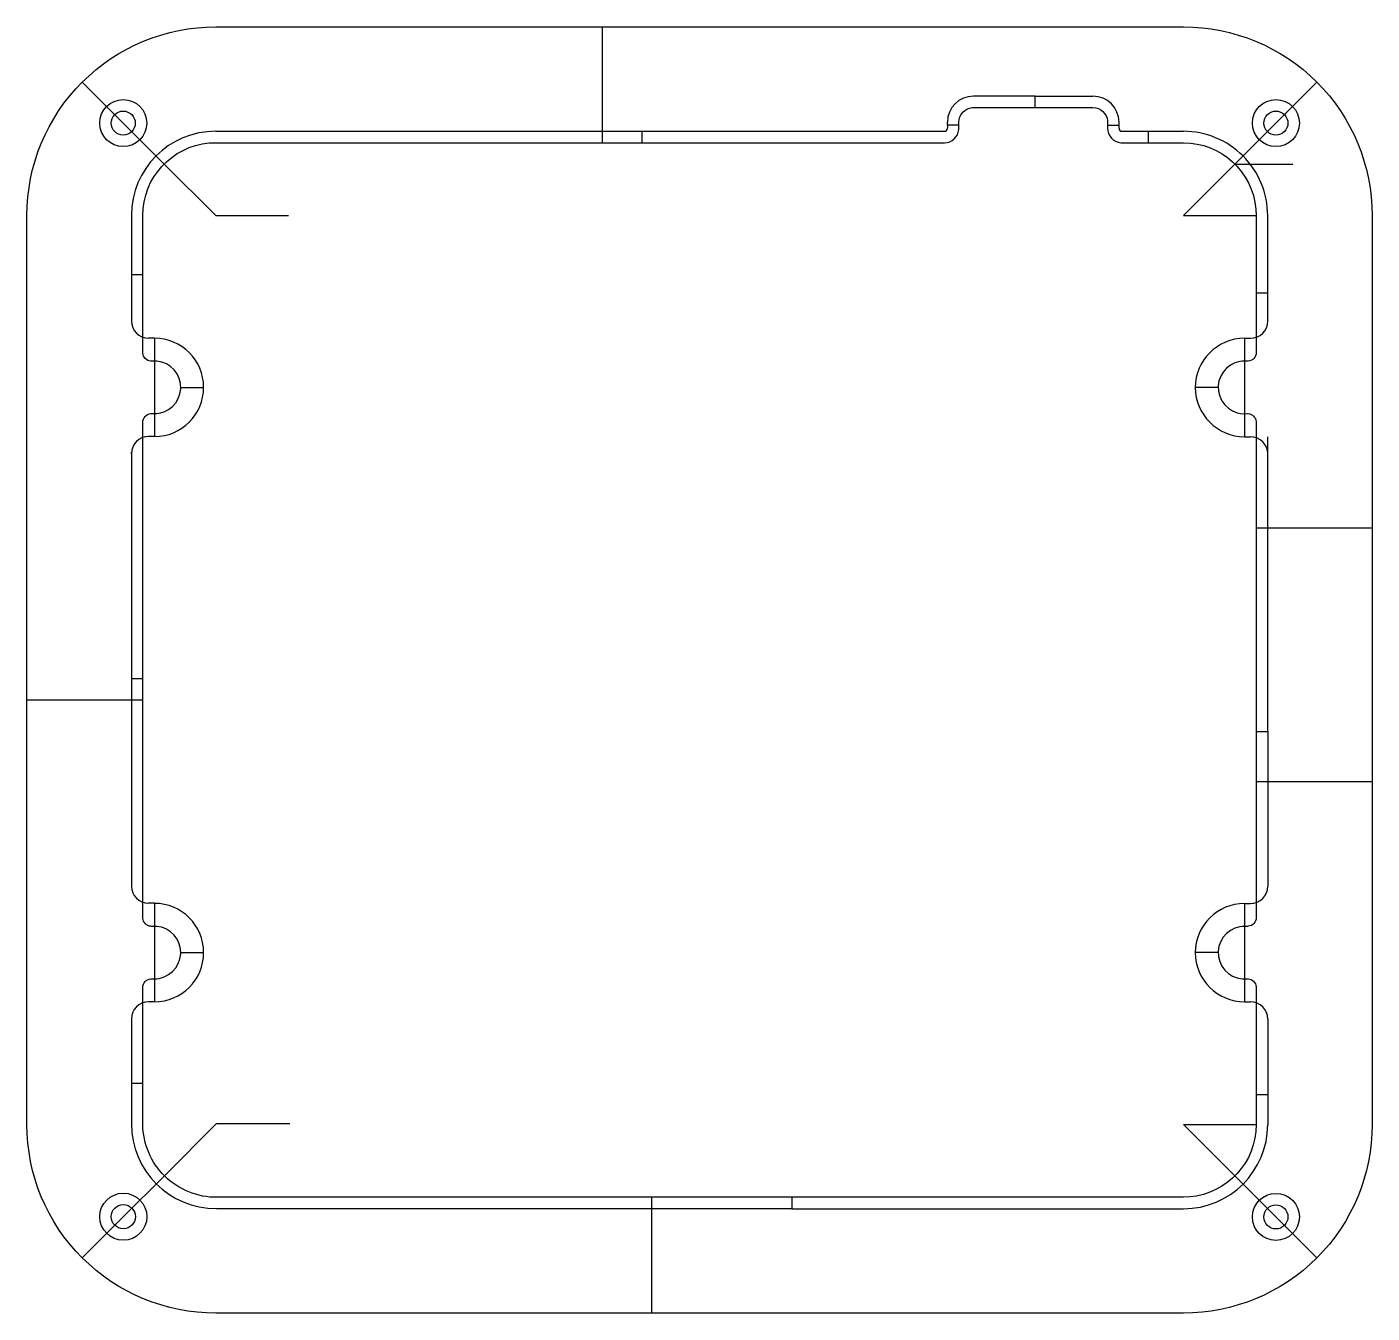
# Model space of a CAD drawing. Header units: millimetres. Extents: x -11 to 106, y -13 to 99.
import ezdxf

# ---------------------------------------------------------------- set-up
doc = ezdxf.new("R2010")
doc.units = ezdxf.units.MM
doc.layers.get('0').update_dxf_attribs({"linetype": 'CONTINUOUS'})

msp = doc.modelspace()

# ---------------------------------------------------------------- linework, layer by layer
for p, q in [((38.86, 89.16), (38.86, 99.26)), ((-2.92, 90.87), (-6.49, 94.44)), ((97.53, 90.87), (101.1, 94.44)), ((76.54, 93.22), (71.18, 93.22)), ((76.54, 92.22), (76.54, 93.22)), ((76.54, 93.22), (81.59, 93.22)), ((0.65, 87.3), (-2.92, 90.87)), ((68.91, 90.69), (68.91, 90.95)), ((69.91, 90.69), (68.91, 90.69)), ((68.91, 90.69), (68.91, 90.43)), ((82.86, 90.69), (83.86, 90.69)), ((83.86, 90.43), (83.86, 90.95)), ((93.96, 87.3), (97.53, 90.87)), ((5.14, 90.16), (68.64, 90.16)), ((42.3, 89.16), (42.3, 90.16)), ((84.13, 90.16), (89.47, 90.16)), ((86.44, 89.16), (86.44, 90.16)), ((5.14, 82.81), (0.65, 87.3)), ((89.47, 82.81), (93.96, 87.3)), ((93.96, 87.3), (99.01, 87.3)), ((-2.21, 82.81), (-2.21, 73.62)), ((5.14, 82.81), (11.49, 82.81)), ((89.47, 82.81), (95.82, 82.81)), ((96.82, 73.61), (96.82, 82.81)), ((-1.21, 77.65), (-2.21, 77.65)), ((95.82, 76.08), (96.82, 76.08)), ((-0.2, 72.12), (-0.71, 72.12)), ((-0.2, 72.12), (-0.2, 63.54)), ((94.8, 72.11), (94.8, 63.52)), ((94.8, 72.11), (95.32, 72.11)), ((2.1, 67.83), (4.1, 67.83)), ((92.51, 67.82), (90.51, 67.82)), ((-0.2, 63.54), (-0.71, 63.54)), ((94.8, 63.52), (95.32, 63.52)), ((96.82, 62.17), (96.82, 63.52)), ((-2.21, 62.19), (-2.21, 46.21)), ((-2.21, 62.19), (-2.21, 62.19)), ((-2.21, 62.04), (-2.21, 62.19)), ((-1.21, 63.19), (-1.21, 63.19)), ((-1.21, 63.19), (-1.21, 63.19)), ((96.82, 37.83), (96.82, 62.02)), ((95.82, 55.58), (105.92, 55.58)), ((-2.21, 46.21), (-2.21, 24.35)), ((-1.21, 42.41), (-2.21, 42.41)), ((-1.21, 40.57), (-11.31, 40.57)), ((95.82, 37.83), (96.82, 37.83)), ((96.82, 37.83), (96.82, 24.33)), ((95.82, 33.47), (105.92, 33.47)), ((-0.2, 22.85), (-0.71, 22.85)), ((-0.2, 22.85), (-0.2, 14.26)), ((94.8, 22.83), (94.8, 14.25)), ((94.8, 22.83), (95.32, 22.83)), ((2.1, 18.55), (4.1, 18.55)), ((92.51, 18.54), (90.51, 18.54)), ((-0.2, 14.26), (-0.71, 14.26)), ((94.8, 14.25), (95.32, 14.25)), ((-2.21, 12.76), (-2.21, 3.63)), ((96.82, 12.75), (96.82, 3.56)), ((-1.21, 7.13), (-2.21, 7.13)), ((95.82, 6.17), (96.82, 6.17)), ((5.2, 3.63), (0.67, -0.91)), ((5.2, 3.63), (11.61, 3.63)), ((89.47, 3.56), (93.96, -0.93)), ((89.47, 3.56), (95.82, 3.56)), ((0.67, -0.91), (-2.91, -4.48)), ((93.96, -0.93), (97.53, -4.5)), ((43.11, -2.79), (43.11, -12.89)), ((55.35, -2.79), (55.35, -3.79)), ((-2.91, -4.48), (-6.48, -8.05)), ((55.35, -3.79), (5.2, -3.79)), ((55.35, -3.79), (89.47, -3.79)), ((97.53, -4.5), (101.1, -8.07))]:
    msp.add_line(p, q)
for points in [[(5.14, 99.26), (89.47, 99.26, -0.414214), (105.92, 82.81), (105.92, 3.56, -0.414214), (89.47, -12.89), (5.14, -12.89, -0.414214), (-11.31, 3.56), (-11.31, 82.81, -0.414214)], [(95.81, 15.57), (95.82, 15.5), (95.82, 3.56, -0.388879), (90.02, -2.76), (89.47, -2.79), (5.26, -2.79, -0.414214), (-1.21, 3.56), (-1.21, 15.5, -0.388879), (-0.52, 16.26), (-0.45, 16.26), (-0.2, 16.26), (0, 16.27), (0.2, 16.3, 0.968562), (-0.45, 20.83), (-0.52, 20.84, -0.363969), (-1.21, 21.53), (-1.21, 21.6), (-1.21, 64.78, -0.388879), (-0.52, 65.54), (-0.45, 65.54), (-0.2, 65.54), (0, 65.55), (0.2, 65.57, 0.968562), (-0.45, 70.11), (-0.52, 70.11, -0.363969), (-1.21, 70.81), (-1.21, 70.87), (-1.21, 82.81, -0.388879), (4.58, 89.14), (5.14, 89.16), (68.64, 89.16, 0.388879), (69.9, 90.32), (69.91, 90.43), (69.91, 90.95, -0.388879), (71.07, 92.22), (71.18, 92.22), (81.59, 92.22, -0.388879), (82.86, 91.06), (82.86, 90.95), (82.86, 90.43, 0.388879), (84.02, 89.16), (84.13, 89.16), (89.47, 89.16, -0.388879), (95.79, 83.36), (95.82, 82.81), (95.82, 70.87, -0.388879), (95.12, 70.11), (95.05, 70.11), (94.8, 70.11), (94.6, 70.1), (94.4, 70.08, 0.968562), (95.05, 65.54), (95.12, 65.54, -0.36397), (95.81, 64.84), (95.82, 64.78), (95.82, 21.6, -0.388879), (95.12, 20.84), (95.05, 20.83), (94.8, 20.83), (94.6, 20.83), (94.4, 20.8, 0.968562), (95.05, 16.26), (95.12, 16.26, -0.36397)]]:
    msp.add_lwpolyline(points, format="xyb", close=True)
for centre, radius in [((-2.92, 90.87), 2.05), ((97.53, 90.87), 2.05), ((-2.92, 90.87), 1.05), ((97.53, 90.87), 1.05), ((-2.91, -4.48), 2.05), ((-2.91, -4.48), 1.05), ((97.53, -4.5), 2.05), ((97.53, -4.5), 1.05)]:
    msp.add_circle(centre, radius)
for centre, radius, start, end in [((71.18, 90.95), 2.27, 90, 180), ((81.59, 90.95), 2.27, 0, 90), ((68.64, 90.43), 0.27, -90, 0), ((84.13, 90.43), 0.27, 180, 270.0001), ((5.14, 82.81), 7.35, 90, 180), ((89.47, 82.81), 7.35, 0, 90.0001), ((-0.71, 73.62), 1.5, 180, 270), ((95.32, 73.61), 1.5, 270, 360), ((-0.2, 67.83), 4.29, -90, 90), ((94.8, 67.82), 4.29, 90, 270), ((-0.71, 62.04), 1.5, 90, 180), ((95.32, 62.02), 1.5, 0, 90), ((-0.71, 24.35), 1.5, 180, 270), ((95.32, 24.33), 1.5, 270, 360), ((-0.2, 18.55), 4.29, -90, 90), ((94.8, 18.54), 4.29, 90, 270), ((-0.71, 12.76), 1.5, 90, 180), ((95.32, 12.75), 1.5, 0, 90), ((5.2, 3.63), 7.41, 180, 270), ((89.47, 3.56), 7.35, 270, 360)]:
    msp.add_arc(centre, radius, start, end)

doc.saveas('drawing.dxf')
